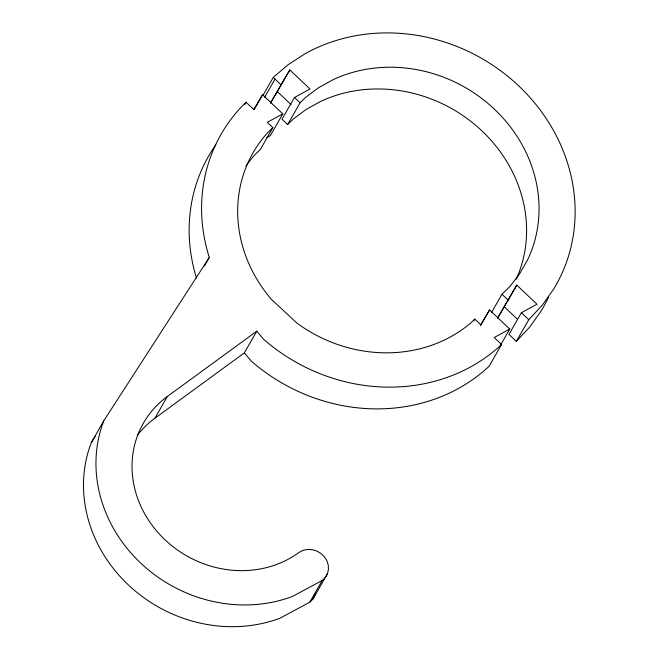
<?xml version="1.0" encoding="UTF-8"?>
<svg xmlns="http://www.w3.org/2000/svg" width="659" height="659" viewBox="0 0 659 659"><rect width="100%" height="100%" fill="white"/><g stroke="black" fill="none" stroke-linecap="round" stroke-linejoin="round"><path stroke-width="0.99" d="M315.439 593.619L312.918 599.138L309.779 602.202L279.795 618.282A140.243 126.998 29.8 0 1 129.016 585.546A140.243 126.998 29.8 0 1 91.288 442.617L103.743 420.887L209.298 257.43A177.147 160.417 29.8 0 1 246.038 102.211L253.789 109.559L262.611 94.739L282.802 113.875L270.347 135.614L266.895 137.492M309.779 602.202L322.226 580.464L325.373 577.399L327.498 573.594L328.47 569.31L328.223 564.829L326.757 560.471L324.187 556.525L320.686 553.255L316.485 550.899L311.88 549.598L307.176 549.458L302.695 550.479L298.749 552.596A103.331 93.578 29.8 0 1 156.323 530.619A103.331 93.578 29.8 0 1 167.312 396.529L256.788 331.156L263.666 339.311A177.147 160.417 29.8 0 0 501.565 344.492L489.11 366.231A177.147 160.417 29.8 0 1 251.219 361.05L244.341 352.886L256.788 331.156M244.547 104.822L246.038 102.211M254.143 109.518L262.611 94.739M262.801 95.629L273.263 77.375L288.247 64.623L304.903 53.832A177.147 160.417 29.8 0 1 518.855 86.024A177.147 160.417 29.8 0 1 553.42 289.474L542.135 305.356L528.782 319.656L516.335 341.395L508.97 334.41L521.417 312.679L536.97 304.227L516.78 285.092L497.504 318.173M264.58 97.318L275.034 79.055M289.828 69.895L270.552 102.977L289.828 69.895L310.018 89.039L294.466 97.483L282.019 119.221L287.629 124.543L293.239 119.048L306.229 109.394L320.529 101.478A140.243 126.998 29.8 0 1 479.661 128.785A140.243 126.998 29.8 0 1 516.228 279.218M282.802 113.875L267.249 122.319L272.859 127.64L260.412 149.379L254.547 155.12A140.243 126.998 29.8 0 0 245.898 166.109M204.315 266.129L209.298 257.43M287.629 124.543L300.076 102.804L305.685 97.31L318.676 87.655L332.984 79.739A140.243 126.998 29.8 0 1 493.319 108.158A140.243 126.998 29.8 0 1 527.414 260.198L519.49 274.037L509.72 286.673L501.985 294.252L491.532 312.506M137.253 435.434A103.331 93.578 29.8 0 1 154.865 418.267L167.312 396.529M312.918 599.138L327.498 573.594M473.772 320.826L474.768 319.088L480.74 324.755L489.563 309.928L509.745 329.072L500.288 345.588M480.592 325.579L489.563 309.928M498.105 317.292L516.78 285.092M91.288 442.617L95.201 436.563M516.335 341.395L529.688 327.095L540.973 311.205A177.147 160.417 29.8 0 0 548.403 297.514M272.859 127.64L266.994 133.382A140.243 126.998 29.8 0 0 271.31 299.301L296.929 323.083A140.243 126.998 29.8 0 0 471.028 322.745L474.768 319.088M154.865 418.267L244.341 352.886M509.745 329.072L494.201 337.515L501.565 344.492M322.226 580.464L292.242 596.543A140.243 126.998 29.8 0 1 141.463 563.807A140.243 126.998 29.8 0 1 103.743 420.887M273.263 77.375L281.006 84.723M294.466 97.483L300.076 102.804M501.985 294.252L507.957 299.911M521.417 312.679L528.782 319.656M277.381 91.634L291.08 104.624M504.333 306.83L517.307 319.129M196.539 278.189A177.147 160.417 29.8 0 1 215.847 144.733"/></g></svg>
